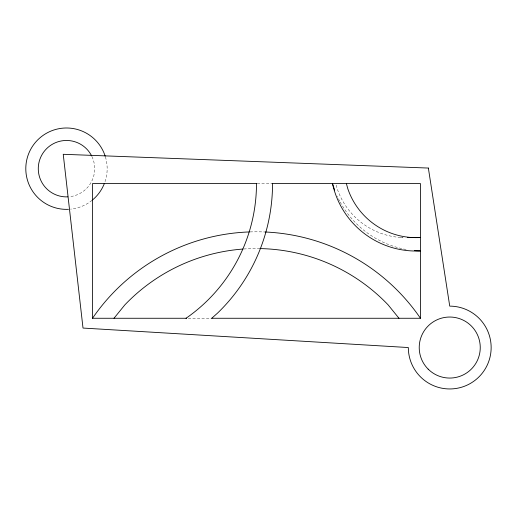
<?xml version="1.0" encoding="UTF-8"?>
<svg xmlns="http://www.w3.org/2000/svg" width="517" height="517" viewBox="0 0 517 517"><rect width="100%" height="100%" fill="white"/><g stroke="black" fill="none" stroke-linecap="round" stroke-linejoin="round"><path stroke-width="0.39" stroke-dasharray="2.58 1.94" d="M257.292 183.574L271.742 183.574M400.72 237.484L402.989 237.484M188.272 318.265L211.679 318.265M336.199 185.099L337.258 188.892A72.186 72.186 0 0 0 403.021 237.6M243.772 248.994A181.978 181.978 0 0 1 258.862 248.567M250.073 231.913A198.715 198.715 0 0 1 265.311 232.004M406.116 249.478A94.023 94.023 0 0 1 340.037 201.785M339.675 201.119A94.023 94.023 0 0 1 337.31 196.357M105.429 156.903A40.681 40.681 0 0 1 104.673 182.708M91.994 200.376A40.681 40.681 0 0 1 70.616 209.152M91.981 156.612A28.209 28.209 0 0 1 69.349 196.738"/><path stroke-width="0.78" d="M113.999 318.265L124.849 304.881A181.978 181.978 0 0 1 242.977 249.052M211.75 318.265L217.521 313.128A180.026 180.026 0 0 0 272.543 183.574M256.8 183.574L92.517 183.574L92.517 318.265L186.656 318.265M272.104 183.574L420.457 183.574L420.457 318.265L211.679 318.265M420.457 237.549L409.18 237.549A72.186 72.186 0 0 1 407.648 237.613M398.969 318.265L388.125 304.881A181.978 181.978 0 0 0 259.657 248.58M346.377 183.574L347.857 188.892A72.186 72.186 0 0 0 419.778 237.549M256.484 183.574A163.967 163.967 0 0 1 186.036 318.265M92.517 318.265A198.715 198.715 0 0 1 249.272 231.939M265.311 232.004A198.715 198.715 0 0 1 420.457 318.265M414.388 250.583A94.023 94.023 0 0 0 420.457 250.919A85.576 85.576 0 0 1 332.502 183.574A94.023 94.023 0 0 0 334.673 190.056M104.421 183.373A40.681 40.681 0 0 1 92.543 199.924M68.49 209.314A40.681 40.681 0 0 1 26.18 174.216A40.681 40.681 0 0 1 57.458 129.004A40.681 40.681 0 0 1 105.216 156.224M67.876 196.854A28.209 28.209 0 0 1 38.781 173.977A28.209 28.209 0 0 1 57.387 141.975A28.209 28.209 0 0 1 91.658 155.947M428.36 168.057L63.236 154.292L83.011 328.062L408.327 347.547A41.412 41.412 0 0 0 449.738 388.958A41.412 41.412 0 0 0 491.15 347.547A41.412 41.412 0 0 0 449.738 306.135L428.36 168.057M428.16 369.125A30.516 30.516 0 0 0 479.214 355.444A30.516 30.516 0 0 0 441.841 318.071A30.516 30.516 0 0 0 428.16 369.125"/></g></svg>
